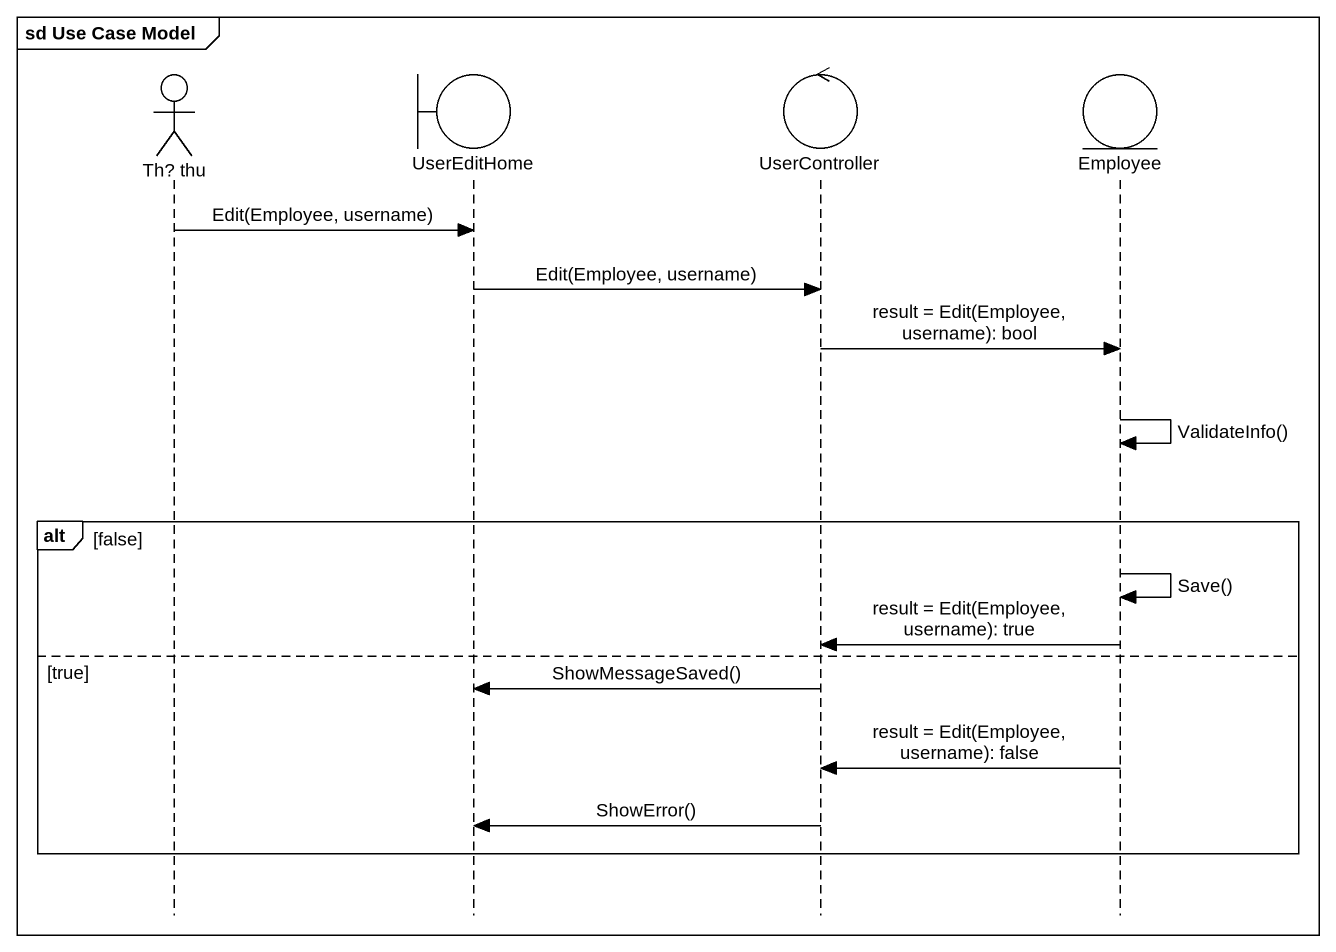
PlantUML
@startuml
mainframe sd Use Case Model
hide footbox
actor "Th? thu" as Th_thu
boundary UserEditHome
control UserController
entity Employee

Th_thu -> UserEditHome : Edit(Employee, username)
UserEditHome -> UserController : Edit(Employee, username)
UserController -> Employee : result = Edit(Employee, username): bool
Employee -> Employee : ValidateInfo()
alt false
  Employee -> Employee : Save()
  Employee -> UserController : result = Edit(Employee, username): true
else true
  UserController -> UserEditHome : ShowMessageSaved()
  Employee -> UserController : result = Edit(Employee, username): false
  UserController -> UserEditHome : ShowError()
end
@enduml
